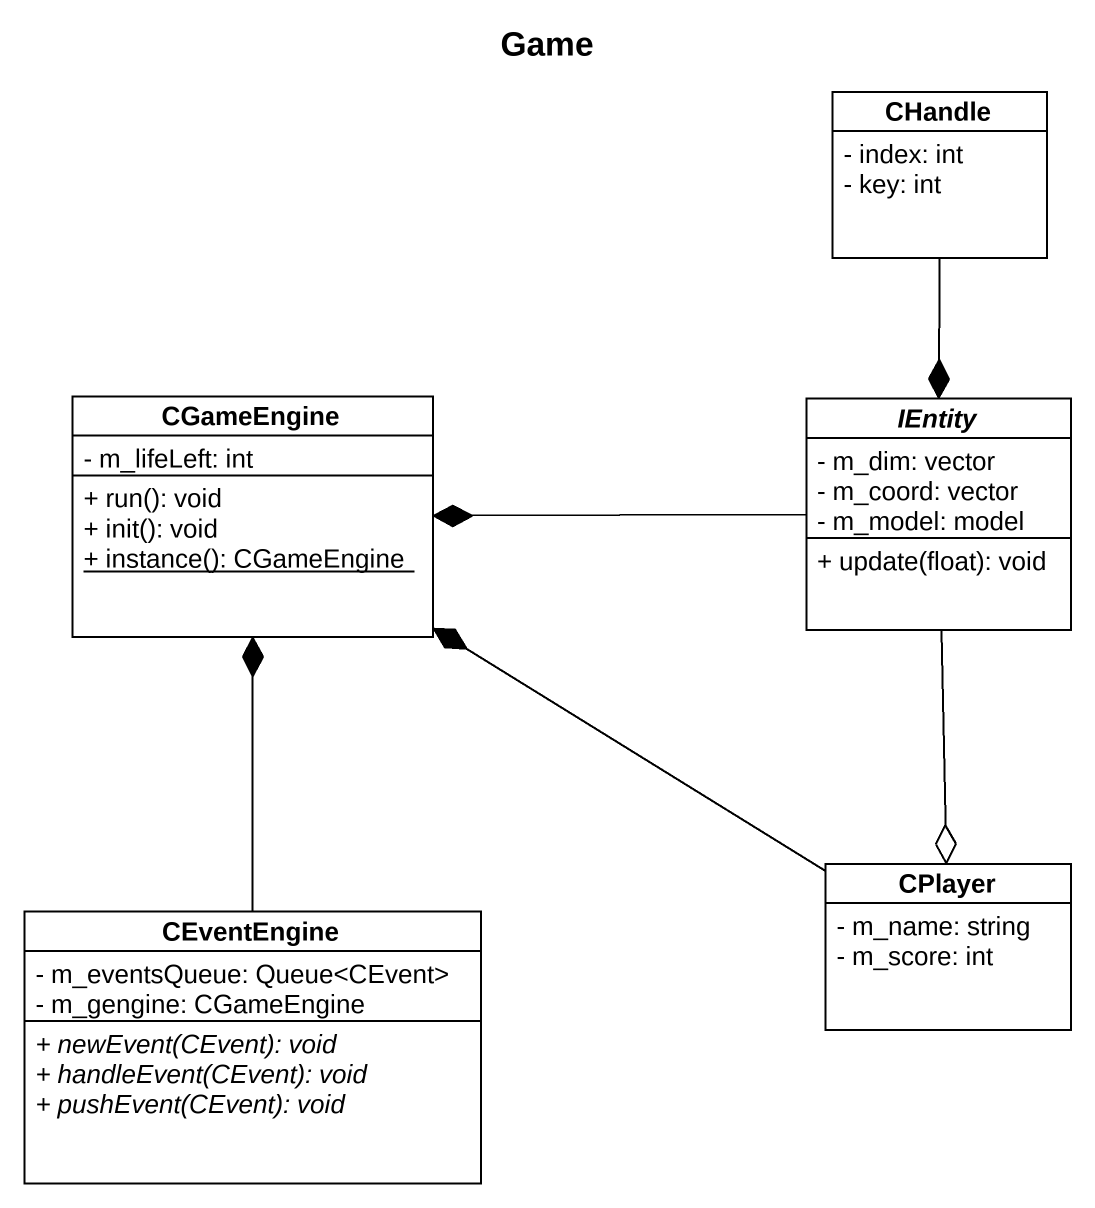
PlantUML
@startuml
title Game
hide circle
hide empty members
skinparam classAttributeIconSize 0
class CHandle {
  - index: int
  - key: int
}
class CGameEngine {
  - m_lifeLeft: int
  + run(): void
  + init(): void
  {static} + instance(): CGameEngine
}
abstract class IEntity {
  - m_dim: vector
  - m_coord: vector
  - m_model: model
  + update(float): void
}
class CPlayer {
  - m_name: string
  - m_score: int
}
class CEventEngine {
  - m_eventsQueue: Queue<CEvent>
  - m_gengine: CGameEngine
  {abstract} + newEvent(CEvent): void
  {abstract} + handleEvent(CEvent): void
  {abstract} + pushEvent(CEvent): void
}
CHandle --* IEntity
IEntity -left-* CGameEngine
IEntity --o CPlayer
CPlayer -up-* CGameEngine
CEventEngine -up-* CGameEngine
@enduml
